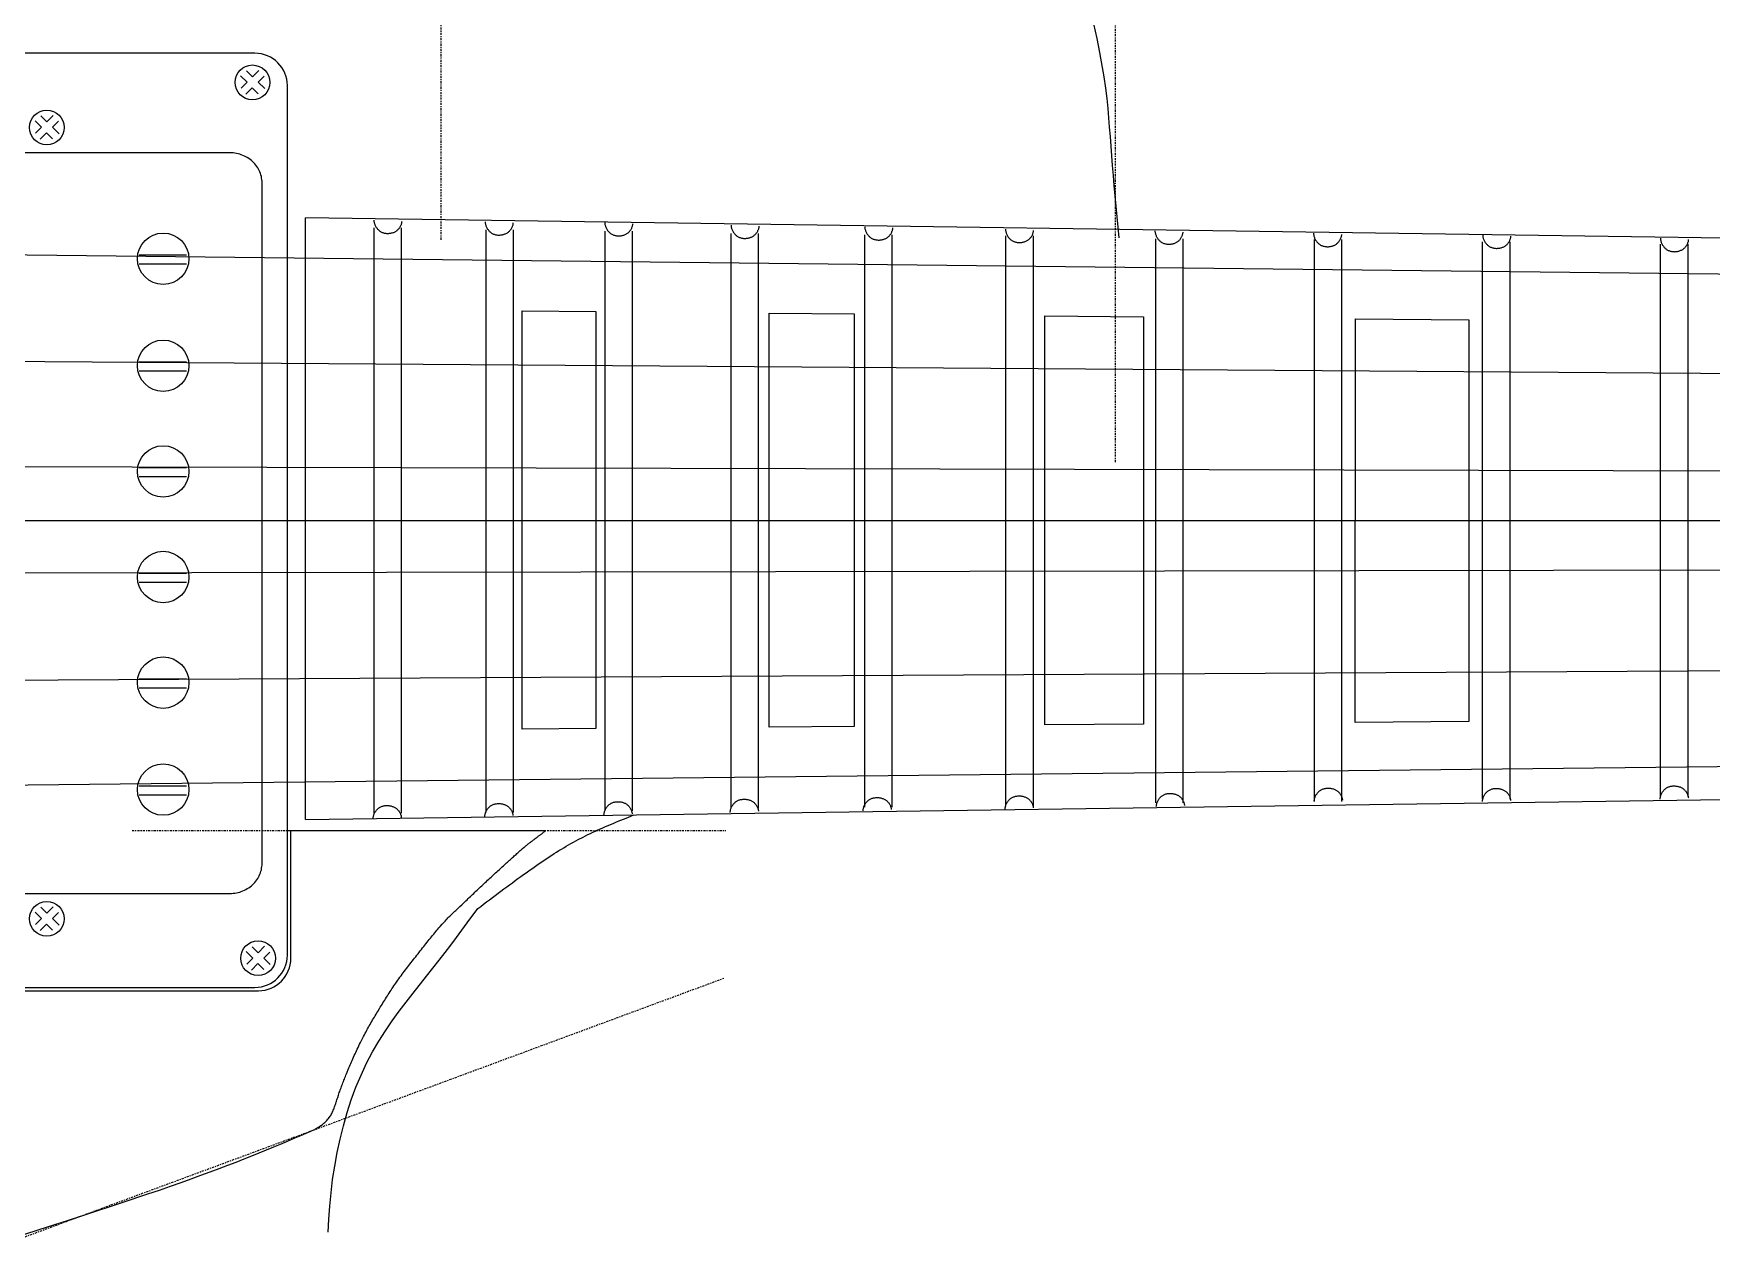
# Model space of a CAD drawing. Extents: x 38 to 1158, y 110 to 906.
# Drawn here: x 412.3 to 568, y 490.2 to 601.2 of the extents above; entities that cross this region are included whole.
import ezdxf

# ---------------------------------------------------------------- set-up
doc = ezdxf.new("R2010")
doc.units = 0
doc.linetypes.add('$CONSTRUCTION', pattern=[0.3, 0.2, -0.05, 0, -0.05])
doc.layers.get('0').update_dxf_attribs({"linetype": 'CONTINUOUS'})
for name, color, linetype in [('$CONSTRUCTION', 254, '$CONSTRUCTION'), ('BlockMrk', 7, 'CONTINUOUS'), ('Body', 7, 'CONTINUOUS'), ('HARDWARE', 7, 'CONTINUOUS'), ('NECK', 7, 'CONTINUOUS'), ('PickGuard', 7, 'CONTINUOUS')]:
    doc.layers.add(name, color=color, linetype=linetype)
doc.layers.get('0').off()

# ---------------------------------------------------------------- blocks, each defined once
blk = doc.blocks.new('*C80')
at = {"layer": 'Body', "color": 7, "linetype": 'CONTINUOUS'}
for points in [[(513.021134, 582.247679), (512.929536, 583.226011), (512.838589, 584.20192), (512.748946, 585.172984), (512.661258, 586.13678), (512.576176, 587.090886), (512.494352, 588.032879), (512.416437, 588.960337), (512.274944, 590.761956), (512.211625, 591.633933), (512.148566, 592.497656), (512.080159, 593.36667), (512.000801, 594.254525), (511.904885, 595.174767), (511.786807, 596.140945), (511.64096, 597.166606), (511.243538, 599.450568), (510.982065, 600.732896), (510.678274, 602.110485)], [(439.666129, 489.994841), (439.715597, 491.187816), (439.797739, 492.401708), (440.067371, 494.874673), (440.258291, 496.124675), (440.487799, 497.376305), (440.756313, 498.623451), (441.064251, 499.86), (441.412032, 501.079842), (441.800073, 502.276864), (442.228794, 503.444954), (443.209944, 505.669891), (443.761886, 506.716017), (444.348239, 507.717776), (444.961479, 508.678071), (445.594083, 509.599803), (446.238529, 510.485872), (446.887293, 511.339181), (447.532851, 512.16263), (448.784263, 513.731556), (449.3768, 514.482744), (449.946428, 515.215127), (450.496009, 515.931056), (451.028407, 516.632882), (451.546487, 517.322954), (452.053112, 518.003624), (452.551145, 518.677243), (453.532893, 520.012727)]]:
    blk.add_lwpolyline(points, dxfattribs=at)
blk = doc.blocks.new('*G84')
at = {"layer": 'HARDWARE', "color": 7, "linetype": 'CONTINUOUS'}
for p, q in [((432.866787, 599.366422), (393.707406, 599.366422)), ((390.707406, 596.366422), (390.707406, 515.700257)), ((435.866787, 515.700257), (435.866787, 596.366422)), ((430.520791, 590.133669), (396.367708, 590.133669)), ((393.367708, 587.356152), (393.367708, 524.193209)), ((433.520791, 524.193209), (433.520791, 587.356152)), ((422.124694, 580.667169), (426.522095, 580.667169)), ((422.124694, 579.829578), (426.522095, 579.829578)), ((422.124694, 570.741636), (426.522095, 570.741636)), ((422.124694, 569.904046), (426.522095, 569.904046)), ((422.124694, 560.941732), (426.522095, 560.941732)), ((422.124694, 560.104141), (426.522095, 560.104141)), ((422.124694, 551.141828), (426.522095, 551.141828)), ((422.124694, 550.304237), (426.522095, 550.304237)), ((422.124694, 541.341923), (426.522095, 541.341923)), ((422.124694, 540.504333), (426.522095, 540.504333)), ((422.124694, 531.416391), (426.522095, 531.416391)), ((422.124694, 530.5788), (426.522095, 530.5788)), ((396.367708, 521.415691), (430.520791, 521.415691)), ((393.707406, 512.700257), (432.866787, 512.700257))]:
    blk.add_line(p, q, dxfattribs=at)
for points in [[(393.140232, 597.736908), (393.697203, 597.179937), (394.297024, 597.779758)], [(432.071713, 597.736908), (432.628685, 597.179937), (433.228506, 597.779758)], [(392.647548, 596.130282), (393.204494, 596.687228), (392.604698, 597.287049)], [(394.232762, 595.616135), (393.675791, 596.173106), (393.07597, 595.573311)], [(394.789733, 597.244199), (394.232762, 596.687228), (394.832558, 596.087432)], [(431.57903, 596.130282), (432.135975, 596.687228), (431.53618, 597.287049)], [(433.164244, 595.616135), (432.607272, 596.173106), (432.007451, 595.573311)], [(433.721215, 597.244199), (433.164244, 596.687228), (433.764039, 596.087432)], [(412.505217, 591.94972), (413.062162, 592.506666), (412.462367, 593.106487)], [(412.9979, 593.556347), (413.554872, 592.999375), (414.154693, 593.599196)], [(414.647402, 593.063637), (414.090431, 592.506666), (414.690226, 591.906871)], [(414.090431, 591.435574), (413.533459, 591.992545), (412.933638, 591.392749)], [(396.367708, 590.133669), (396.2107, 590.129863), (396.054123, 590.118454), (395.898405, 590.099473), (395.743973, 590.072974), (395.591251, 590.039028), (395.440657, 589.997728), (395.292604, 589.949188), (395.147498, 589.89354), (395.005737, 589.830938), (394.867708, 589.761552), (394.733791, 589.685574), (394.604352, 589.603211), (394.479747, 589.514688), (394.360316, 589.42025), (394.246388, 589.320153), (394.138274, 589.214674), (394.03627, 589.1041), (393.940657, 588.988736), (393.851696, 588.868896), (393.769632, 588.744911), (393.694689, 588.617118), (393.627072, 588.48587), (393.566967, 588.351525), (393.514539, 588.214452), (393.469931, 588.075026), (393.433265, 587.93363), (393.404643, 587.790652), (393.384143, 587.646482), (393.37182, 587.501516), (393.367708, 587.356152)], [(433.520791, 587.356152), (433.51668, 587.501516), (433.504357, 587.646482), (433.483856, 587.790652), (433.455234, 587.93363), (433.418569, 588.075026), (433.373961, 588.214452), (433.321532, 588.351525), (433.261428, 588.48587), (433.193811, 588.617118), (433.118867, 588.744911), (433.036803, 588.868896), (432.947842, 588.988736), (432.852229, 589.1041), (432.750226, 589.214674), (432.642112, 589.320153), (432.528183, 589.42025), (432.408752, 589.514688), (432.284147, 589.603211), (432.154708, 589.685574), (432.020791, 589.761552), (431.882763, 589.830938), (431.741001, 589.89354), (431.595895, 589.949188), (431.447842, 589.997728), (431.297248, 590.039028), (431.144526, 590.072974), (430.990095, 590.099473), (430.834377, 590.118454), (430.677799, 590.129863), (430.520791, 590.133669)], [(393.367708, 524.193209), (393.37182, 524.047845), (393.384143, 523.90288), (393.404643, 523.75871), (393.433265, 523.615731), (393.469931, 523.474335), (393.514539, 523.334909), (393.566967, 523.197836), (393.627072, 523.063491), (393.694689, 522.932243), (393.769632, 522.804451), (393.851696, 522.680465), (393.940657, 522.560626), (394.03627, 522.445261), (394.138274, 522.334688), (394.246388, 522.229208), (394.360316, 522.129112), (394.479747, 522.034673), (394.604352, 521.946151), (394.733791, 521.863787), (394.867708, 521.787809), (395.005737, 521.718423), (395.147498, 521.655821), (395.292604, 521.600174), (395.440657, 521.551633), (395.591251, 521.510334), (395.743973, 521.476388), (395.898405, 521.449888), (396.054123, 521.430908), (396.2107, 521.419499), (396.367708, 521.415692)], [(430.520791, 521.415692), (430.677799, 521.419499), (430.834377, 521.430908), (430.990095, 521.449888), (431.144526, 521.476388), (431.297248, 521.510334), (431.447842, 521.551633), (431.595895, 521.600174), (431.741001, 521.655821), (431.882763, 521.718423), (432.020791, 521.787809), (432.154708, 521.863787), (432.284147, 521.946151), (432.408752, 522.034673), (432.528183, 522.129112), (432.642112, 522.229208), (432.750226, 522.334688), (432.852229, 522.445261), (432.947842, 522.560626), (433.036803, 522.680465), (433.118867, 522.804451), (433.193811, 522.932243), (433.261428, 523.063491), (433.321532, 523.197836), (433.373961, 523.334909), (433.418569, 523.474335), (433.455234, 523.615731), (433.483856, 523.75871), (433.504357, 523.90288), (433.51668, 524.047845), (433.520791, 524.193209)], [(412.9979, 520.135231), (413.554872, 519.578259), (414.154693, 520.17808)], [(412.505217, 518.528604), (413.062162, 519.08555), (412.462367, 519.685371)], [(414.090431, 518.014458), (413.533459, 518.571429), (412.933638, 517.971633)], [(414.647402, 519.642521), (414.090431, 519.08555), (414.690226, 518.485755)], [(392.878947, 516.999809), (393.435918, 516.442838), (394.035739, 517.042659)], [(392.386263, 515.393183), (392.943209, 515.950129), (392.343413, 516.54995)], [(393.971477, 514.879036), (393.414506, 515.436007), (392.814685, 514.836212)], [(394.528448, 516.5071), (393.971477, 515.950129), (394.571273, 515.350333)], [(432.1016, 514.870613), (432.658546, 515.427559), (432.05875, 516.02738)], [(432.594284, 516.477239), (433.151255, 515.920268), (433.751076, 516.520089)], [(434.243785, 515.98453), (433.686814, 515.427559), (434.286609, 514.827763)], [(433.686814, 514.356466), (433.129843, 514.913437), (432.530022, 514.313642)]]:
    blk.add_lwpolyline(points, dxfattribs=at)
for centre, radius in [((393.697203, 596.665816), 1.613332), ((432.628685, 596.665816), 1.613332), ((413.554872, 592.485254), 1.613332), ((424.348464, 580.300723), 2.383841), ((424.348464, 570.37519), 2.383841), ((424.348464, 560.575286), 2.383841), ((424.348464, 550.775382), 2.383841), ((424.348464, 540.975478), 2.383841), ((424.348464, 531.049945), 2.383841), ((413.554872, 519.064138), 1.613332), ((393.435918, 515.928717), 1.613332), ((433.151255, 515.406146), 1.613332)]:
    blk.add_circle(centre, radius, dxfattribs=at)
for centre, start, end in [((393.707406, 596.366422), 90, 180), ((432.866787, 596.366422), 0, 90), ((393.707406, 515.700257), 180, 270), ((432.866787, 515.700257), -90, 0)]:
    blk.add_arc(centre, 3, start, end, dxfattribs=at)
blk = doc.blocks.new('*E0')
at = {"layer": 'NECK', "color": 7, "linetype": 'CONTINUOUS'}
blk.add_lwpolyline([(478.755554, 288.666269), (478.758636, 288.602581), (478.765617, 288.538559), (478.776366, 288.474421), (478.79075, 288.410385), (478.80864, 288.34667), (478.829904, 288.283495), (478.854412, 288.221077), (478.882031, 288.159636), (478.912632, 288.09939), (478.946082, 288.040556), (478.982252, 287.983355), (479.02101, 287.928003), (479.062224, 287.87472), (479.105765, 287.823724), (479.1515, 287.775233), (479.199299, 287.729466), (479.249031, 287.686642), (479.300564, 287.646978), (479.353768, 287.610693), (479.408512, 287.578006), (479.466722, 287.548), (479.527038, 287.521378), (479.589233, 287.498103), (479.65308, 287.478136), (479.718353, 287.461441), (479.784826, 287.44798), (479.852271, 287.437715), (479.920463, 287.430608), (479.989174, 287.426623), (480.058177, 287.42572), (480.127247, 287.427864), (480.196156, 287.433015), (480.264678, 287.441137), (480.332586, 287.452192), (480.399654, 287.466142), (480.465654, 287.48295), (480.530361, 287.502578), (480.593548, 287.524988), (480.654987, 287.550143), (480.714453, 287.578006), (480.766503, 287.606074), (480.817286, 287.637503), (480.866671, 287.672101), (480.91453, 287.709673), (480.960734, 287.750027), (481.005154, 287.792967), (481.047661, 287.838302), (481.088125, 287.885837), (481.126418, 287.935379), (481.16241, 287.986734), (481.195973, 288.039709), (481.226977, 288.09411), (481.255293, 288.149744), (481.280792, 288.206416), (481.303346, 288.263934), (481.322825, 288.322104), (481.3391, 288.380732), (481.352042, 288.439624), (481.361521, 288.498588), (481.36741, 288.55743)], dxfattribs=at)
blk = doc.blocks.new('*E1')
at = {"layer": 'NECK', "color": 7, "linetype": 'CONTINUOUS'}
blk.add_lwpolyline([(489.079485, 288.512168), (489.082564, 288.448484), (489.089542, 288.384465), (489.100287, 288.320329), (489.114669, 288.256296), (489.132557, 288.192583), (489.15382, 288.129409), (489.178326, 288.066993), (489.205944, 288.005553), (489.236544, 287.945307), (489.269995, 287.886474), (489.306164, 287.829272), (489.344923, 287.77392), (489.386138, 287.720635), (489.42968, 287.669638), (489.475417, 287.621146), (489.523218, 287.575377), (489.572952, 287.53255), (489.624488, 287.492883), (489.677696, 287.456595), (489.732443, 287.423905), (489.790649, 287.393899), (489.850962, 287.367278), (489.913154, 287.344004), (489.976999, 287.324039), (490.042271, 287.307345), (490.108741, 287.293885), (490.176185, 287.283621), (490.244375, 287.276516), (490.313084, 287.272531), (490.382087, 287.27163), (490.451156, 287.273774), (490.520064, 287.278926), (490.588585, 287.287048), (490.656493, 287.298102), (490.72356, 287.312052), (490.78956, 287.328859), (490.854267, 287.348485), (490.917454, 287.370893), (490.978893, 287.396046), (491.038359, 287.423905), (491.090412, 287.451971), (491.141197, 287.483399), (491.190585, 287.517996), (491.238446, 287.555567), (491.284652, 287.59592), (491.329073, 287.638861), (491.371581, 287.684196), (491.412047, 287.731732), (491.45034, 287.781275), (491.486333, 287.832631), (491.519896, 287.885607), (491.550899, 287.94001), (491.579215, 287.995646), (491.604714, 288.052321), (491.627266, 288.109841), (491.646743, 288.168014), (491.663016, 288.226645), (491.675955, 288.285541), (491.685432, 288.344509), (491.691317, 288.403354)], dxfattribs=at)
blk = doc.blocks.new('*E2')
at = {"layer": 'NECK', "color": 7, "linetype": 'CONTINUOUS'}
blk.add_lwpolyline([(500.17385, 288.435129), (500.176929, 288.371441), (500.183907, 288.307419), (500.194654, 288.243281), (500.209037, 288.179245), (500.226926, 288.11553), (500.248189, 288.052355), (500.272697, 287.989937), (500.300316, 287.928496), (500.330918, 287.86825), (500.364369, 287.809416), (500.40054, 287.752215), (500.439298, 287.696863), (500.480514, 287.64358), (500.524056, 287.592584), (500.569792, 287.544093), (500.617592, 287.498326), (500.667325, 287.455502), (500.718859, 287.415838), (500.772064, 287.379553), (500.826808, 287.346866), (500.885018, 287.31686), (500.945334, 287.290239), (501.007529, 287.266964), (501.071376, 287.246999), (501.136649, 287.230305), (501.203122, 287.216845), (501.270567, 287.206581), (501.338759, 287.199476), (501.40747, 287.195491), (501.476473, 287.19459), (501.545543, 287.196734), (501.614452, 287.201886), (501.682974, 287.210008), (501.750882, 287.221063), (501.81795, 287.235013), (501.88395, 287.25182), (501.948657, 287.271446), (502.011844, 287.293854), (502.073283, 287.319007), (502.132749, 287.346866), (502.184802, 287.374932), (502.235586, 287.40636), (502.284973, 287.440957), (502.332834, 287.478528), (502.379039, 287.518881), (502.423459, 287.561822), (502.465965, 287.607157), (502.506429, 287.654693), (502.544722, 287.704236), (502.580713, 287.755592), (502.614275, 287.808569), (502.645278, 287.862972), (502.673593, 287.918607), (502.699092, 287.975282), (502.721645, 288.032803), (502.741123, 288.090976), (502.757397, 288.149607), (502.770338, 288.208503), (502.779818, 288.267471), (502.785706, 288.326316)], dxfattribs=at)
blk = doc.blocks.new('*E3')
at = {"layer": 'NECK', "color": 7, "linetype": 'CONTINUOUS'}
blk.add_lwpolyline([(511.887542, 288.204015), (511.890625, 288.140327), (511.897606, 288.076305), (511.908354, 288.012166), (511.922739, 287.948131), (511.940629, 287.884416), (511.961894, 287.82124), (511.986401, 287.758822), (512.014022, 287.69738), (512.044623, 287.637133), (512.078074, 287.578299), (512.114245, 287.521096), (512.153004, 287.465743), (512.19422, 287.412458), (512.237762, 287.36146), (512.283499, 287.312968), (512.331301, 287.267198), (512.381035, 287.224371), (512.432571, 287.184704), (512.485779, 287.148417), (512.540526, 287.115726), (512.598732, 287.08572), (512.659045, 287.059099), (512.721237, 287.035825), (512.785082, 287.01586), (512.850353, 286.999166), (512.916824, 286.985706), (512.984267, 286.975442), (513.052457, 286.968337), (513.121167, 286.964352), (513.190169, 286.963451), (513.259238, 286.965595), (513.328146, 286.970747), (513.396668, 286.978869), (513.464575, 286.989924), (513.531643, 287.003873), (513.597643, 287.02068), (513.66235, 287.040306), (513.725536, 287.062715), (513.786975, 287.087867), (513.846441, 287.115726), (513.898494, 287.143792), (513.949279, 287.175221), (513.998666, 287.209818), (514.046526, 287.247391), (514.092731, 287.287745), (514.137151, 287.330687), (514.179658, 287.376023), (514.220122, 287.42356), (514.258414, 287.473105), (514.294406, 287.524462), (514.327968, 287.577439), (514.358971, 287.631843), (514.387286, 287.687479), (514.412785, 287.744153), (514.435338, 287.801674), (514.454816, 287.859845), (514.47109, 287.918475), (514.484031, 287.977369), (514.493511, 288.036334), (514.499399, 288.095176)], dxfattribs=at)
blk = doc.blocks.new('*E4')
at = {"layer": 'NECK', "color": 7, "linetype": 'CONTINUOUS'}
blk.add_lwpolyline([(524.291683, 288.049913), (524.294762, 287.986225), (524.30174, 287.922203), (524.312487, 287.858065), (524.32687, 287.794029), (524.344759, 287.730314), (524.366022, 287.667139), (524.39053, 287.604721), (524.418149, 287.54328), (524.448751, 287.483033), (524.482202, 287.4242), (524.518373, 287.366998), (524.557131, 287.311647), (524.598347, 287.258363), (524.641889, 287.207367), (524.687625, 287.158877), (524.735425, 287.11311), (524.785158, 287.070285), (524.836692, 287.030621), (524.889897, 286.994337), (524.944641, 286.96165), (525.002848, 286.931645), (525.063161, 286.905025), (525.125354, 286.88175), (525.189199, 286.861785), (525.254471, 286.84509), (525.320941, 286.831629), (525.388385, 286.821364), (525.456575, 286.814257), (525.525284, 286.810271), (525.594287, 286.809368), (525.663355, 286.811511), (525.732263, 286.816662), (525.800784, 286.824784), (525.868692, 286.835838), (525.935759, 286.849788), (526.001759, 286.866595), (526.066465, 286.886222), (526.129652, 286.908632), (526.191091, 286.933788), (526.250557, 286.96165), (526.302608, 286.989718), (526.35339, 287.021147), (526.402777, 287.055745), (526.450637, 287.093317), (526.496842, 287.133671), (526.541263, 287.176612), (526.583771, 287.221947), (526.624236, 287.269483), (526.66253, 287.319025), (526.698524, 287.370381), (526.732087, 287.423357), (526.763092, 287.477759), (526.791408, 287.533394), (526.816908, 287.590069), (526.839461, 287.647588), (526.858939, 287.70576), (526.875212, 287.764391), (526.888152, 287.823287), (526.897629, 287.882254), (526.903514, 287.941099)], dxfattribs=at)
blk = doc.blocks.new('*E5')
at = {"layer": 'NECK', "color": 7, "linetype": 'CONTINUOUS'}
blk.add_lwpolyline([(537.343651, 287.818773), (537.34673, 287.755089), (537.353708, 287.69107), (537.364455, 287.626934), (537.378838, 287.562901), (537.396727, 287.499188), (537.41799, 287.436015), (537.442498, 287.373598), (537.470117, 287.312158), (537.500719, 287.251912), (537.53417, 287.193079), (537.570341, 287.135877), (537.609099, 287.080525), (537.650315, 287.027241), (537.693857, 286.976243), (537.739593, 286.927751), (537.787393, 286.881982), (537.837126, 286.839155), (537.88866, 286.799488), (537.941865, 286.763201), (537.996609, 286.73051), (538.054815, 286.700503), (538.115127, 286.673881), (538.177319, 286.650605), (538.241165, 286.630639), (538.306437, 286.613945), (538.372909, 286.600485), (538.440354, 286.590221), (538.508545, 286.583116), (538.577256, 286.579131), (538.646259, 286.57823), (538.715329, 286.580375), (538.784238, 286.585527), (538.85276, 286.59365), (538.920668, 286.604705), (538.987735, 286.618655), (539.053735, 286.635463), (539.11844, 286.655089), (539.181625, 286.677498), (539.243062, 286.702651), (539.302524, 286.73051), (539.354579, 286.758579), (539.405366, 286.790009), (539.454755, 286.824607), (539.502618, 286.86218), (539.548825, 286.902534), (539.593247, 286.945475), (539.635755, 286.99081), (539.67622, 287.038346), (539.714514, 287.087888), (539.750507, 287.139244), (539.78407, 287.19222), (539.815075, 287.246621), (539.843391, 287.302256), (539.868891, 287.35893), (539.891444, 287.416449), (539.910923, 287.474621), (539.927198, 287.533251), (539.94014, 287.592147), (539.949619, 287.651114), (539.955508, 287.709959)], dxfattribs=at)
blk = doc.blocks.new('*E6')
at = {"layer": 'NECK', "color": 7, "linetype": 'CONTINUOUS'}
blk.add_lwpolyline([(551.211619, 287.664697), (551.214698, 287.601009), (551.221676, 287.536987), (551.232423, 287.472848), (551.246806, 287.408812), (551.264695, 287.345098), (551.285958, 287.281922), (551.310466, 287.219505), (551.338085, 287.158063), (551.368687, 287.097817), (551.402138, 287.038983), (551.438309, 286.981782), (551.477067, 286.92643), (551.518283, 286.873147), (551.561825, 286.822151), (551.607561, 286.77366), (551.655361, 286.727894), (551.705094, 286.685069), (551.756628, 286.645405), (551.809833, 286.609121), (551.864577, 286.576434), (551.922787, 286.546428), (551.983103, 286.519806), (552.045298, 286.496531), (552.109145, 286.476565), (552.174418, 286.45987), (552.240891, 286.446408), (552.308336, 286.436143), (552.376526, 286.429037), (552.445237, 286.425051), (552.514239, 286.424148), (552.583308, 286.426292), (552.652216, 286.431443), (552.720736, 286.439565), (552.788642, 286.45062), (552.855708, 286.46457), (552.921706, 286.481378), (552.986411, 286.501006), (553.049594, 286.523416), (553.111031, 286.548571), (553.170493, 286.576434), (553.222546, 286.604504), (553.27333, 286.635936), (553.322718, 286.670535), (553.370579, 286.708108), (553.416785, 286.748462), (553.461207, 286.791403), (553.503715, 286.836738), (553.544181, 286.884273), (553.582475, 286.933814), (553.618469, 286.985169), (553.652032, 287.038143), (553.683038, 287.092543), (553.711355, 287.148176), (553.736856, 287.204847), (553.75941, 287.262364), (553.77889, 287.320533), (553.795165, 287.37916), (553.808107, 287.438053), (553.817587, 287.497016), (553.823476, 287.555858)], dxfattribs=at)
blk = doc.blocks.new('*E7')
at = {"layer": 'NECK', "color": 7, "linetype": 'CONTINUOUS'}
blk.add_lwpolyline([(565.927058, 287.433557), (565.930137, 287.369869), (565.937115, 287.305847), (565.947862, 287.241708), (565.962245, 287.177672), (565.980134, 287.113958), (566.001398, 287.050782), (566.025905, 286.988365), (566.053525, 286.926923), (566.084126, 286.866677), (566.117577, 286.807843), (566.153748, 286.750642), (566.192507, 286.69529), (566.233723, 286.642007), (566.277264, 286.591011), (566.323001, 286.54252), (566.370801, 286.496754), (566.420534, 286.453929), (566.472068, 286.414265), (566.525272, 286.377981), (566.580016, 286.345294), (566.638223, 286.315289), (566.698537, 286.288669), (566.76073, 286.265394), (566.824577, 286.245428), (566.889849, 286.228734), (566.956321, 286.215273), (567.023766, 286.205008), (567.091958, 286.197901), (567.160668, 286.193915), (567.229671, 286.193012), (567.298741, 286.195155), (567.36765, 286.200306), (567.436171, 286.208428), (567.504078, 286.219482), (567.571145, 286.233431), (567.637144, 286.250239), (567.701849, 286.269866), (567.765033, 286.292276), (567.82647, 286.317432), (567.885932, 286.345294), (567.937985, 286.373364), (567.988769, 286.404796), (568.038157, 286.439395), (568.086018, 286.476969), (568.132224, 286.517323), (568.176646, 286.560264), (568.219154, 286.6056), (568.25962, 286.653135), (568.297914, 286.702677), (568.333908, 286.754032), (568.367472, 286.807007), (568.398477, 286.861409), (568.426794, 286.917043), (568.452295, 286.973716), (568.474849, 287.031235), (568.494329, 287.089406), (568.510604, 287.148036), (568.523546, 287.206931), (568.533026, 287.265898), (568.538915, 287.324743)], dxfattribs=at)
blk = doc.blocks.new('*E8')
at = {"layer": 'NECK', "color": 7, "linetype": 'CONTINUOUS'}
blk.add_lwpolyline([(581.619737, 287.27948), (581.622816, 287.215792), (581.629794, 287.15177), (581.640539, 287.087631), (581.654921, 287.023596), (581.672809, 286.959881), (581.694072, 286.896705), (581.718578, 286.834287), (581.746196, 286.772845), (581.776796, 286.712598), (581.810247, 286.653764), (581.846416, 286.596561), (581.885175, 286.541208), (581.92639, 286.487924), (581.969932, 286.436926), (582.015669, 286.388433), (582.06347, 286.342664), (582.113204, 286.299837), (582.16474, 286.26017), (582.217948, 286.223882), (582.272695, 286.191192), (582.330901, 286.161186), (582.391214, 286.134565), (582.453406, 286.111291), (582.517251, 286.091326), (582.582523, 286.074632), (582.648993, 286.061172), (582.716437, 286.050908), (582.784627, 286.043803), (582.853336, 286.039818), (582.922339, 286.038917), (582.991408, 286.041061), (583.060316, 286.046213), (583.128837, 286.054335), (583.196745, 286.065389), (583.263812, 286.079339), (583.329812, 286.096146), (583.394519, 286.115772), (583.457706, 286.13818), (583.519145, 286.163333), (583.578611, 286.191192), (583.630664, 286.219258), (583.681448, 286.250687), (583.730835, 286.285284), (583.778696, 286.322857), (583.8249, 286.363211), (583.86932, 286.406153), (583.911827, 286.451489), (583.952291, 286.499026), (583.990583, 286.54857), (584.026575, 286.599928), (584.060137, 286.652905), (584.09114, 286.707308), (584.119455, 286.762944), (584.144954, 286.819619), (584.167507, 286.877139), (584.186985, 286.935311), (584.203259, 286.99394), (584.2162, 287.052834), (584.22568, 287.111799), (584.231568, 287.170641)], dxfattribs=at)
blk = doc.blocks.new('*E9')
at = {"layer": 'NECK', "color": 7, "linetype": 'CONTINUOUS'}
blk.add_lwpolyline([(598.107157, 286.971302), (598.110236, 286.907614), (598.117214, 286.843592), (598.127959, 286.779453), (598.142341, 286.715418), (598.160229, 286.651703), (598.181491, 286.588527), (598.205997, 286.526109), (598.233616, 286.464667), (598.264216, 286.40442), (598.297666, 286.345586), (598.333836, 286.288383), (598.372594, 286.23303), (598.413809, 286.179746), (598.457351, 286.128748), (598.503088, 286.080255), (598.550889, 286.034486), (598.600623, 285.991659), (598.652159, 285.951992), (598.705367, 285.915704), (598.760114, 285.883014), (598.81832, 285.853008), (598.878633, 285.826387), (598.940825, 285.803113), (599.00467, 285.783148), (599.069942, 285.766454), (599.136412, 285.752994), (599.203856, 285.74273), (599.272046, 285.735625), (599.340755, 285.73164), (599.409758, 285.730739), (599.478827, 285.732883), (599.547735, 285.738035), (599.616256, 285.746157), (599.684164, 285.757211), (599.751231, 285.771161), (599.817231, 285.787968), (599.881938, 285.807594), (599.945125, 285.830002), (600.006564, 285.855155), (600.06603, 285.883014), (600.118083, 285.91108), (600.168867, 285.942509), (600.218254, 285.977106), (600.266115, 286.014679), (600.312319, 286.055033), (600.35674, 286.097975), (600.399246, 286.143311), (600.43971, 286.190848), (600.478003, 286.240392), (600.513994, 286.29175), (600.547556, 286.344727), (600.57856, 286.39913), (600.606875, 286.454766), (600.632374, 286.511441), (600.654927, 286.568961), (600.674405, 286.627133), (600.690679, 286.685762), (600.70362, 286.744656), (600.7131, 286.803621), (600.718988, 286.862463)], dxfattribs=at)
blk = doc.blocks.new('*E34')
at = {"layer": 'NECK', "color": 7, "linetype": 'CONTINUOUS'}
blk.add_lwpolyline([(598.078836, 234.9472), (598.081915, 235.00966), (598.088893, 235.072448), (598.09964, 235.135349), (598.114023, 235.198149), (598.131912, 235.260635), (598.153175, 235.322591), (598.177683, 235.383804), (598.205302, 235.44406), (598.235903, 235.503144), (598.269355, 235.560842), (598.305526, 235.61694), (598.344284, 235.671224), (598.3855, 235.723479), (598.429042, 235.773492), (598.474778, 235.821048), (598.522578, 235.865933), (598.572311, 235.907934), (598.623845, 235.946835), (598.677049, 235.982422), (598.731793, 236.014482), (598.790001, 236.043911), (598.850315, 236.070021), (598.912508, 236.092848), (598.976355, 236.112429), (599.041628, 236.128802), (599.1081, 236.142002), (599.175546, 236.152068), (599.243737, 236.159036), (599.312449, 236.162943), (599.381453, 236.163826), (599.450523, 236.161722), (599.519433, 236.156669), (599.587955, 236.148702), (599.655864, 236.13786), (599.722933, 236.124179), (599.788934, 236.107695), (599.853641, 236.088447), (599.916828, 236.066471), (599.978268, 236.041803), (600.037734, 236.014482), (600.089787, 235.986957), (600.140572, 235.956135), (600.18996, 235.922206), (600.23782, 235.885359), (600.284025, 235.845783), (600.328446, 235.80367), (600.370952, 235.759209), (600.411416, 235.71259), (600.449708, 235.664002), (600.4857, 235.613636), (600.519262, 235.561681), (600.550265, 235.508328), (600.57858, 235.453765), (600.604079, 235.398184), (600.626631, 235.341774), (600.646109, 235.284724), (600.662383, 235.227225), (600.675324, 235.169467), (600.684804, 235.111639), (600.690692, 235.053931)], dxfattribs=at)
blk = doc.blocks.new('*E35')
at = {"layer": 'NECK', "color": 7, "linetype": 'CONTINUOUS'}
blk.add_lwpolyline([(581.591365, 234.716085), (581.594444, 234.778542), (581.601422, 234.841326), (581.612169, 234.904224), (581.626552, 234.967022), (581.644441, 235.029505), (581.665705, 235.09146), (581.690212, 235.152671), (581.717832, 235.212925), (581.748433, 235.272008), (581.781884, 235.329705), (581.818055, 235.385802), (581.856814, 235.440085), (581.89803, 235.49234), (581.941571, 235.542353), (581.987308, 235.589909), (582.035108, 235.634794), (582.084841, 235.676794), (582.136375, 235.715695), (582.189579, 235.751282), (582.244323, 235.783342), (582.302528, 235.81277), (582.36284, 235.838879), (582.425032, 235.861705), (582.488878, 235.881285), (582.55415, 235.897657), (582.620621, 235.910858), (582.688066, 235.920923), (582.756258, 235.927891), (582.824969, 235.931799), (582.893972, 235.932682), (582.963042, 235.930579), (583.031952, 235.925526), (583.100474, 235.91756), (583.168382, 235.906718), (583.23545, 235.893037), (583.301449, 235.876554), (583.366155, 235.857306), (583.42934, 235.83533), (583.490777, 235.810663), (583.550239, 235.783342), (583.602293, 235.755816), (583.653079, 235.724992), (583.702468, 235.691062), (583.75033, 235.654214), (583.796536, 235.614638), (583.840958, 235.572525), (583.883467, 235.528064), (583.923932, 235.481445), (583.962226, 235.432859), (583.998219, 235.382494), (584.031783, 235.330541), (584.062787, 235.277189), (584.091104, 235.222629), (584.116604, 235.16705), (584.139158, 235.110642), (584.158637, 235.053595), (584.174912, 234.9961), (584.187854, 234.938345), (584.197333, 234.88052), (584.203222, 234.822816)], dxfattribs=at)
blk = doc.blocks.new('*E36')
at = {"layer": 'NECK', "color": 7, "linetype": 'CONTINUOUS'}
blk.add_lwpolyline([(565.989669, 234.745549), (565.992752, 234.808009), (565.999733, 234.870797), (566.010481, 234.933698), (566.024866, 234.996498), (566.042756, 235.058984), (566.06402, 235.12094), (566.088527, 235.182152), (566.116147, 235.242407), (566.146747, 235.301491), (566.180198, 235.359188), (566.216368, 235.415285), (566.255125, 235.469568), (566.29634, 235.521822), (566.33988, 235.571833), (566.385615, 235.619387), (566.433414, 235.66427), (566.483146, 235.706268), (566.534679, 235.745166), (566.587883, 235.78075), (566.642627, 235.812806), (566.700838, 235.842234), (566.761154, 235.868342), (566.82335, 235.891169), (566.887198, 235.91075), (566.952471, 235.927123), (567.018944, 235.940324), (567.08639, 235.950391), (567.154581, 235.957361), (567.223292, 235.961269), (567.292295, 235.962154), (567.361364, 235.960052), (567.430273, 235.955), (567.498795, 235.947034), (567.566703, 235.936192), (567.63377, 235.922511), (567.69977, 235.906028), (567.764477, 235.886778), (567.827663, 235.8648), (567.889102, 235.840131), (567.948568, 235.812806), (568.000619, 235.78528), (568.051402, 235.754457), (568.100788, 235.720527), (568.148647, 235.68368), (568.194851, 235.644106), (568.239271, 235.601994), (568.281778, 235.557534), (568.322242, 235.510917), (568.360535, 235.462332), (568.396527, 235.411968), (568.43009, 235.360015), (568.461093, 235.306664), (568.48941, 235.252104), (568.514909, 235.196525), (568.537463, 235.140117), (568.556941, 235.083069), (568.573216, 235.025572), (568.586158, 234.967815), (568.595637, 234.909988), (568.601526, 234.85228)], dxfattribs=at)
blk = doc.blocks.new('*E37')
at = {"layer": 'NECK', "color": 7, "linetype": 'CONTINUOUS'}
blk.add_lwpolyline([(551.337502, 234.253805), (551.340584, 234.316265), (551.347565, 234.379053), (551.358314, 234.441954), (551.372698, 234.504754), (551.390588, 234.56724), (551.411852, 234.629196), (551.43636, 234.690408), (551.463979, 234.750663), (551.49458, 234.809747), (551.52803, 234.867444), (551.5642, 234.923541), (551.602957, 234.977824), (551.644172, 235.030078), (551.687712, 235.080089), (551.733447, 235.127643), (551.781246, 235.172526), (551.830978, 235.214524), (551.882511, 235.253422), (551.935715, 235.289006), (551.990459, 235.321062), (552.04867, 235.35049), (552.108986, 235.376598), (552.171182, 235.399425), (552.23503, 235.419006), (552.300303, 235.435379), (552.366776, 235.44858), (552.434222, 235.458647), (552.502413, 235.465617), (552.571124, 235.469525), (552.640127, 235.47041), (552.709196, 235.468308), (552.778105, 235.463256), (552.846627, 235.45529), (552.914535, 235.444448), (552.981602, 235.430767), (553.047602, 235.414284), (553.112309, 235.395034), (553.175495, 235.373056), (553.236934, 235.348387), (553.2964, 235.321062), (553.348451, 235.293536), (553.399234, 235.262713), (553.44862, 235.228783), (553.496479, 235.191936), (553.542683, 235.152362), (553.587103, 235.11025), (553.62961, 235.06579), (553.670074, 235.019173), (553.708367, 234.970588), (553.744359, 234.920224), (553.777922, 234.868271), (553.808925, 234.81492), (553.837242, 234.76036), (553.862741, 234.704781), (553.885295, 234.648373), (553.904773, 234.591325), (553.921048, 234.533828), (553.93399, 234.476071), (553.943469, 234.418244), (553.949358, 234.360536)], dxfattribs=at)
blk = doc.blocks.new('*E38')
at = {"layer": 'NECK', "color": 7, "linetype": 'CONTINUOUS'}
blk.add_lwpolyline([(537.315457, 234.022691), (537.318539, 234.085147), (537.32552, 234.147932), (537.336269, 234.21083), (537.350653, 234.273628), (537.368543, 234.336111), (537.389807, 234.398065), (537.414315, 234.459277), (537.441934, 234.519531), (537.472535, 234.578613), (537.505985, 234.63631), (537.542155, 234.692408), (537.580913, 234.746691), (537.622127, 234.798946), (537.665668, 234.848958), (537.711403, 234.896514), (537.759202, 234.9414), (537.808934, 234.9834), (537.860467, 235.022301), (537.913671, 235.057888), (537.968415, 235.089948), (538.026623, 235.119377), (538.086937, 235.145487), (538.14913, 235.168314), (538.212977, 235.187895), (538.27825, 235.204267), (538.344722, 235.217468), (538.412168, 235.227533), (538.480359, 235.234501), (538.54907, 235.238408), (538.618074, 235.239292), (538.687145, 235.237188), (538.756054, 235.232134), (538.824577, 235.224168), (538.892486, 235.213325), (538.959554, 235.199644), (539.025556, 235.183161), (539.090263, 235.163913), (539.15345, 235.141936), (539.21489, 235.117269), (539.274356, 235.089948), (539.32641, 235.062424), (539.377194, 235.031602), (539.426582, 234.997672), (539.474442, 234.960825), (539.520647, 234.92125), (539.565067, 234.879137), (539.607574, 234.834676), (539.648038, 234.788056), (539.68633, 234.739468), (539.722322, 234.689102), (539.755883, 234.637147), (539.786886, 234.583794), (539.815202, 234.529231), (539.8407, 234.47365), (539.863253, 234.417239), (539.882731, 234.36019), (539.899005, 234.302691), (539.911946, 234.244932), (539.921425, 234.187104), (539.927314, 234.129396)], dxfattribs=at)
blk = doc.blocks.new('*E39')
at = {"layer": 'NECK', "color": 7, "linetype": 'CONTINUOUS'}
blk.add_lwpolyline([(524.140909, 233.868589), (524.143988, 233.931046), (524.150966, 233.993831), (524.161711, 234.056729), (524.176093, 234.119528), (524.193981, 234.182012), (524.215244, 234.243968), (524.23975, 234.305181), (524.267368, 234.365436), (524.297968, 234.42452), (524.331419, 234.482218), (524.367588, 234.538316), (524.406347, 234.5926), (524.447562, 234.644855), (524.491104, 234.694867), (524.536841, 234.742423), (524.584642, 234.787307), (524.634376, 234.829306), (524.685912, 234.868205), (524.73912, 234.903789), (524.793867, 234.935846), (524.852076, 234.965271), (524.91239, 234.991377), (524.974583, 235.014202), (525.038429, 235.033782), (525.103701, 235.050154), (525.170172, 235.063355), (525.237616, 235.073422), (525.305806, 235.080392), (525.374515, 235.084301), (525.443517, 235.085186), (525.512585, 235.083085), (525.581492, 235.078033), (525.650013, 235.070069), (525.717919, 235.059228), (525.784986, 235.045548), (525.850985, 235.029065), (525.915691, 235.009817), (525.978877, 234.98784), (526.040316, 234.96317), (526.099782, 234.935846), (526.151833, 234.90832), (526.202617, 234.877497), (526.252003, 234.843567), (526.299864, 234.80672), (526.346069, 234.767146), (526.39049, 234.725034), (526.432998, 234.680574), (526.473463, 234.633957), (526.511757, 234.585371), (526.54775, 234.535007), (526.581314, 234.483055), (526.612318, 234.429704), (526.640635, 234.375144), (526.666134, 234.319565), (526.688687, 234.263157), (526.708165, 234.206109), (526.724438, 234.148612), (526.737378, 234.090855), (526.746855, 234.033027), (526.75274, 233.97532)], dxfattribs=at)
blk = doc.blocks.new('*E40')
at = {"layer": 'NECK', "color": 7, "linetype": 'CONTINUOUS'}
blk.add_lwpolyline([(511.813832, 233.714512), (511.816911, 233.776969), (511.823889, 233.839753), (511.834636, 233.902651), (511.849019, 233.965449), (511.866908, 234.027932), (511.888171, 234.089887), (511.912679, 234.151098), (511.940298, 234.211352), (511.970899, 234.270435), (512.004351, 234.328132), (512.040522, 234.384229), (512.07928, 234.438512), (512.120496, 234.490767), (512.164038, 234.54078), (512.209774, 234.588336), (512.257574, 234.633221), (512.307307, 234.675221), (512.358841, 234.714122), (512.412045, 234.74971), (512.466789, 234.78177), (512.524994, 234.811198), (512.585306, 234.837307), (512.647498, 234.860133), (512.711343, 234.879713), (512.776615, 234.896085), (512.843087, 234.909286), (512.910532, 234.919351), (512.978723, 234.926319), (513.047434, 234.930227), (513.116438, 234.93111), (513.185508, 234.929007), (513.254418, 234.923954), (513.32294, 234.915988), (513.390848, 234.905146), (513.457915, 234.891465), (513.523915, 234.874982), (513.588621, 234.855734), (513.651806, 234.833758), (513.713243, 234.809091), (513.772705, 234.78177), (513.824759, 234.754244), (513.875546, 234.72342), (513.924934, 234.68949), (513.972796, 234.652641), (514.019003, 234.613066), (514.063425, 234.570952), (514.105933, 234.526491), (514.146399, 234.479872), (514.184693, 234.431284), (514.220686, 234.380918), (514.254249, 234.328964), (514.285254, 234.275611), (514.31357, 234.221049), (514.33907, 234.165469), (514.361624, 234.109059), (514.381103, 234.05201), (514.397378, 233.994511), (514.41032, 233.936753), (514.419799, 233.878926), (514.425688, 233.821218)], dxfattribs=at)
blk = doc.blocks.new('*E41')
at = {"layer": 'NECK', "color": 7, "linetype": 'CONTINUOUS'}
blk.add_lwpolyline([(500.09958, 233.483372), (500.102659, 233.545829), (500.109637, 233.608614), (500.120384, 233.671513), (500.134767, 233.734312), (500.152656, 233.796796), (500.173919, 233.858752), (500.198427, 233.919964), (500.226046, 233.98022), (500.256648, 234.039304), (500.290099, 234.097002), (500.32627, 234.1531), (500.365028, 234.207384), (500.406244, 234.259639), (500.449786, 234.309651), (500.495522, 234.357207), (500.543322, 234.402091), (500.593055, 234.44409), (500.644589, 234.482989), (500.697794, 234.518573), (500.752538, 234.55063), (500.810747, 234.580057), (500.871062, 234.606164), (500.933257, 234.628989), (500.997104, 234.648569), (501.062377, 234.664941), (501.128849, 234.678141), (501.196294, 234.688207), (501.264485, 234.695175), (501.333195, 234.699082), (501.402198, 234.699966), (501.471267, 234.697863), (501.540175, 234.692811), (501.608696, 234.684845), (501.676602, 234.674004), (501.743668, 234.660323), (501.809667, 234.643841), (501.874371, 234.624594), (501.937555, 234.602618), (501.998992, 234.577951), (502.058454, 234.55063), (502.110509, 234.523104), (502.161295, 234.492281), (502.210683, 234.458351), (502.258545, 234.421504), (502.304752, 234.38193), (502.349174, 234.339818), (502.391682, 234.295359), (502.432148, 234.248741), (502.470442, 234.200155), (502.506435, 234.149791), (502.539998, 234.097839), (502.571003, 234.044488), (502.599319, 233.989928), (502.624819, 233.934349), (502.647373, 233.87794), (502.666852, 233.820893), (502.683127, 233.763395), (502.696069, 233.705638), (502.705548, 233.647811), (502.711437, 233.590103)], dxfattribs=at)
blk = doc.blocks.new('*E42')
at = {"layer": 'NECK', "color": 7, "linetype": 'CONTINUOUS'}
blk.add_lwpolyline([(489.043722, 233.313827), (489.046805, 233.376284), (489.053786, 233.439068), (489.064534, 233.501966), (489.078919, 233.564764), (489.096809, 233.627247), (489.118073, 233.689202), (489.14258, 233.750413), (489.1702, 233.810667), (489.2008, 233.86975), (489.234251, 233.927447), (489.27042, 233.983544), (489.309178, 234.037827), (489.350392, 234.090082), (489.393933, 234.140095), (489.439668, 234.187651), (489.487467, 234.232536), (489.537199, 234.274536), (489.588732, 234.313437), (489.641936, 234.349025), (489.69668, 234.381085), (489.754888, 234.410514), (489.815202, 234.436624), (489.877395, 234.459451), (489.941242, 234.479032), (490.006515, 234.495405), (490.072987, 234.508605), (490.140432, 234.518671), (490.208624, 234.525639), (490.277335, 234.529546), (490.346339, 234.530429), (490.415409, 234.528325), (490.484319, 234.523272), (490.552842, 234.515305), (490.620751, 234.504463), (490.687819, 234.490781), (490.753821, 234.474298), (490.818528, 234.45505), (490.881715, 234.433073), (490.943155, 234.408406), (491.002621, 234.381085), (491.054675, 234.353561), (491.105459, 234.322739), (491.154847, 234.288809), (491.202707, 234.251962), (491.248912, 234.212387), (491.293333, 234.170274), (491.335839, 234.125812), (491.376303, 234.079193), (491.414596, 234.030605), (491.450587, 233.980239), (491.484149, 233.928284), (491.515152, 233.87493), (491.543467, 233.820368), (491.568966, 233.764786), (491.591518, 233.708376), (491.610996, 233.651326), (491.62727, 233.593827), (491.640211, 233.536069), (491.649691, 233.478241), (491.655579, 233.420533)], dxfattribs=at)
blk = doc.blocks.new('*E49')
at = {"layer": 'NECK', "color": 7, "linetype": 'CONTINUOUS'}
blk.add_lwpolyline([(478.68898, 233.128915), (478.692059, 233.191372), (478.699037, 233.254156), (478.709784, 233.317054), (478.724167, 233.379852), (478.742056, 233.442335), (478.76332, 233.50429), (478.787827, 233.565501), (478.815447, 233.625755), (478.846048, 233.684838), (478.879499, 233.742535), (478.91567, 233.798632), (478.954429, 233.852915), (478.995645, 233.90517), (479.039186, 233.955183), (479.084923, 234.002739), (479.132723, 234.047624), (479.182456, 234.089624), (479.23399, 234.128525), (479.287194, 234.164113), (479.341938, 234.196173), (479.400146, 234.225603), (479.46046, 234.251712), (479.522653, 234.274539), (479.5865, 234.29412), (479.651773, 234.310493), (479.718245, 234.323693), (479.785691, 234.333759), (479.853882, 234.340727), (479.922593, 234.344634), (479.991597, 234.345517), (480.060668, 234.343413), (480.129578, 234.33836), (480.1981, 234.330393), (480.266009, 234.319551), (480.333078, 234.305869), (480.399079, 234.289386), (480.463786, 234.270138), (480.526973, 234.248161), (480.588413, 234.223494), (480.647879, 234.196173), (480.699931, 234.168649), (480.750715, 234.137828), (480.800102, 234.103899), (480.847962, 234.067052), (480.894166, 234.027477), (480.938587, 233.985364), (480.981093, 233.940903), (481.021557, 233.894284), (481.05985, 233.845697), (481.095841, 233.795331), (481.129404, 233.743377), (481.160407, 233.690025), (481.188723, 233.635464), (481.214222, 233.579884), (481.236775, 233.523475), (481.256253, 233.466427), (481.272528, 233.408931), (481.285469, 233.351175), (481.294948, 233.29335), (481.300837, 233.235646)], dxfattribs=at)
blk = doc.blocks.new('*G85')
at = {"color": 7, "linetype": 'CONTINUOUS'}
blk.add_line((437.541809, 528.274254, 2), (437.541809, 584.088155, 2), dxfattribs=at)
at = {"layer": 'BlockMrk', "color": 7, "linetype": 'CONTINUOUS'}
for points in [[(464.49769, 575.412745, 2), (464.489165, 536.706911, 2), (457.659684, 536.650681, 2), (457.649731, 575.479373, 2), (464.49769, 575.412745, 2), (464.49769, 575.412745, 2)], [(488.448291, 575.179714, 2), (488.445459, 536.904151, 2), (480.550103, 536.839146, 2), (480.55719, 575.256492, 2), (488.448291, 575.179714, 2), (488.448291, 575.179714, 2)], [(515.295852, 574.918498, 2), (515.298375, 537.12524, 2), (506.144519, 537.049873, 2), (506.144485, 575.007537, 2), (515.295852, 574.918498, 2), (515.295852, 574.918498, 2)], [(545.455262, 574.625058, 2), (545.468029, 537.373636, 2), (534.932338, 537.286893, 2), (534.941724, 574.727351, 2), (545.455262, 574.625058, 2), (545.455262, 574.625058, 2)]]:
    blk.add_polyline3d(points, close=True, dxfattribs=at)
at = {"layer": 'NECK', "color": 7, "linetype": 'CONTINUOUS'}
for p, q in [((894.000018, 577.545498), (437.541809, 584.088155, 2)), ((899.065997, 575.123558), (233.603462, 582.657281)), ((443.875341, 583.176424), (443.875341, 528.871682)), ((446.415341, 583.176424), (446.415341, 528.871682)), ((454.289341, 582.991309), (454.289341, 528.939703)), ((456.829341, 582.991309), (456.829341, 528.939703)), ((465.312941, 582.849958), (465.312941, 529.089334)), ((467.852941, 582.849958), (467.852941, 529.089334)), ((476.996941, 582.632306), (476.996941, 529.306987)), ((479.536941, 582.632306), (479.536941, 529.306987)), ((489.392141, 582.523467), (489.392141, 529.415826)), ((491.932141, 582.523467), (491.932141, 529.415826)), ((502.498541, 582.414628), (502.498541, 529.524639)), ((505.038541, 582.414628), (505.038541, 529.524639)), ((516.392341, 582.164082), (516.392341, 529.818213)), ((518.932341, 582.164082), (518.932341, 529.818213)), ((531.124341, 582.090168), (531.124341, 529.961977)), ((533.664341, 582.090168), (533.664341, 529.961977)), ((546.719941, 581.872515), (546.719941, 530.179629)), ((549.259941, 581.872515), (549.259941, 530.179629)), ((563.229941, 581.654863), (563.229941, 530.397282)), ((565.769941, 581.654863), (565.769941, 530.397282)), ((899.065997, 567.317122), (233.603972, 572.001118)), ((899.065997, 559.747261), (233.599985, 561.461131)), ((898.829422, 551.940825), (233.603575, 550.832694)), ((898.829422, 543.897814), (233.609212, 540.190474)), ((899.065997, 536.801079), (233.617436, 529.492137)), ((437.541809, 528.274254, 2), (894.000018, 534.696638))]:
    blk.add_line(p, q, dxfattribs=at)
at = {"layer": 'NECK', "color": 1, "linetype": 'CONTINUOUS'}
blk.add_line((894.474922, 555.988645), (270.587422, 555.988645), dxfattribs=at)
at = {"layer": 'NECK', "color": 7, "linetype": 'CONTINUOUS'}
for name in ['*E0', '*E1', '*E2', '*E3', '*E4', '*E5', '*E6', '*E7', '*E8', '*E9', '*E36', '*E35', '*E34', '*E49', '*E42', '*E41', '*E40', '*E39', '*E38', '*E37']:
    blk.add_blockref(name, (-34.860325, 295.228213), dxfattribs=at)
blk = doc.blocks.new('*C86')
at = {"layer": 'Body', "color": 7, "linetype": 'CONTINUOUS'}
blk.add_lwpolyline([(453.532893, 520.012727), (453.803603, 520.217315), (454.07417, 520.421725), (454.344447, 520.625777), (454.614292, 520.829292), (454.883559, 521.032093), (455.152105, 521.234001), (455.419785, 521.434836), (455.686454, 521.63442), (455.951969, 521.832574), (456.216185, 522.02912), (456.478958, 522.223878), (456.740144, 522.416671), (456.999598, 522.607319), (457.257175, 522.795643), (457.512732, 522.981466), (457.766125, 523.164607), (458.017208, 523.344889), (458.265838, 523.522133), (458.75516, 523.866791), (458.995623, 524.033893), (459.23341, 524.197507), (459.468734, 524.357723), (459.701805, 524.514627), (459.932835, 524.668309), (460.162035, 524.818855), (460.389615, 524.966353), (460.615788, 525.110892), (460.840764, 525.252558), (461.064755, 525.39144), (461.287971, 525.527626), (461.510625, 525.661203), (461.732927, 525.792259), (461.955089, 525.920881), (462.177322, 526.047159), (462.399836, 526.171179), (462.622844, 526.293029), (462.846556, 526.412798), (463.296939, 526.64644), (463.523986, 526.76049), (463.752304, 526.872812), (463.981826, 526.983498), (464.212486, 527.092637), (464.444216, 527.200322), (464.67695, 527.306643), (464.91062, 527.411691), (465.145161, 527.515557), (465.380504, 527.618332), (465.616583, 527.720107), (465.853332, 527.820972), (466.090682, 527.921019), (466.328568, 528.020339), (466.566922, 528.119022), (466.805677, 528.217159), (467.044767, 528.314842), (467.284125, 528.412161), (467.523684, 528.509208), (468.003135, 528.702846)], dxfattribs=at)
blk = doc.blocks.new('*C94')
at = {"layer": 'PickGuard', "color": 7, "linetype": 'CONTINUOUS'}
blk.add_lwpolyline([(438.332915, 499.48418), (438.413648, 499.531897), (438.494257, 499.579781), (438.57462, 499.627999), (438.654613, 499.67672), (438.734113, 499.726109), (438.812997, 499.776334), (438.89114, 499.827562), (438.96842, 499.879961), (439.044714, 499.933698), (439.119898, 499.98894), (439.193849, 500.045853), (439.266443, 500.104607), (439.337558, 500.165366), (439.407069, 500.2283), (439.474855, 500.293575), (439.54079, 500.361358), (439.604753, 500.431816), (439.666619, 500.505117), (439.78357, 500.660916), (439.838454, 500.743691), (439.891022, 500.829631), (439.941426, 500.918557), (439.989816, 501.010289), (440.036344, 501.104648), (440.081161, 501.201456), (440.124417, 501.300532), (440.166264, 501.401698), (440.206852, 501.504775), (440.246333, 501.609582), (440.284857, 501.715941), (440.322575, 501.823673), (440.359639, 501.932597), (440.396198, 502.042536), (440.432405, 502.15331), (440.46841, 502.264739), (440.504365, 502.376644), (440.540419, 502.488846), (440.613431, 502.713425), (440.650673, 502.825495), (440.688512, 502.93746), (440.726989, 503.049457), (440.766149, 503.16162), (440.806035, 503.274087), (440.846689, 503.386993), (440.888155, 503.500473), (440.930476, 503.614665), (440.973696, 503.729703), (441.017857, 503.845725), (441.063002, 503.962865), (441.109176, 504.08126), (441.15642, 504.201045), (441.204778, 504.322358), (441.254294, 504.445333), (441.30501, 504.570107), (441.356969, 504.696815), (441.410216, 504.825594), (441.520741, 505.089907), (441.578091, 505.225658), (441.636804, 505.363693), (441.696826, 505.503817), (441.758106, 505.645836), (441.82059, 505.789553), (441.884224, 505.934776), (441.948956, 506.081308), (442.014732, 506.228956), (442.0815, 506.377524), (442.149206, 506.526819), (442.217797, 506.676644), (442.28722, 506.826806), (442.357422, 506.977109), (442.42835, 507.127359), (442.499951, 507.277361), (442.572171, 507.426921), (442.644958, 507.575844), (442.718258, 507.723934), (442.866186, 508.01684), (442.940715, 508.16131), (443.01559, 508.304434), (443.0908, 508.446284), (443.166338, 508.586931), (443.242195, 508.726444), (443.318362, 508.864895), (443.394829, 509.002354), (443.471589, 509.138893), (443.548632, 509.274583), (443.625949, 509.409493), (443.703532, 509.543695), (443.781372, 509.67726), (443.859459, 509.810258), (443.937786, 509.942761), (444.016342, 510.074839), (444.09512, 510.206563), (444.17411, 510.338003), (444.253304, 510.469231), (444.412267, 510.731333), (444.49203, 510.86234), (444.572033, 510.993364), (444.652336, 511.124424), (444.733002, 511.255537), (444.814093, 511.386721), (444.895671, 511.517993), (444.977798, 511.649372), (445.060535, 511.780875), (445.143946, 511.912519), (445.22809, 512.044322), (445.313032, 512.176303), (445.398832, 512.308478), (445.485553, 512.440865), (445.573256, 512.573483), (445.662004, 512.706349), (445.751858, 512.83948), (445.84288, 512.972894), (445.935133, 513.10661), (446.123578, 513.375014), (446.219869, 513.50973), (446.317488, 513.644764), (446.416345, 513.780082), (446.516354, 513.915647), (446.617424, 514.051425), (446.719469, 514.18738), (446.822398, 514.323476), (446.926124, 514.459679), (447.030559, 514.595952), (447.135613, 514.732261), (447.241198, 514.86857), (447.347225, 515.004843), (447.453607, 515.141046), (447.560254, 515.277142), (447.667078, 515.413097), (447.773991, 515.548875), (447.880904, 515.68444), (447.987728, 515.819758), (448.200757, 516.089508), (448.306794, 516.223856), (448.412452, 516.357735), (448.517702, 516.49103), (448.622518, 516.623626), (448.726874, 516.755407), (448.830743, 516.886259), (448.934099, 517.016066), (449.036915, 517.144714), (449.139164, 517.272087), (449.240821, 517.398071), (449.341857, 517.52255), (449.442248, 517.645409), (449.541966, 517.766533), (449.640984, 517.885806), (449.739277, 518.003115), (449.836817, 518.118344), (449.933578, 518.231378), (450.029534, 518.342101), (450.218923, 518.556157), (450.312324, 518.65931), (450.404937, 518.760003), (450.496859, 518.85843), (450.588189, 518.954786), (450.679023, 519.049265), (450.769458, 519.142062), (450.859592, 519.233373), (450.949523, 519.323391), (451.039348, 519.412311), (451.129164, 519.500328), (451.219068, 519.587638), (451.309158, 519.674434), (451.399532, 519.760911), (451.490286, 519.847264), (451.581518, 519.933688), (451.673325, 520.020378), (451.765806, 520.107528), (451.859056, 520.195333), (452.048256, 520.373687), (452.144377, 520.464581), (452.241516, 520.556644), (452.339629, 520.649804), (452.438671, 520.743991), (452.538598, 520.839134), (452.639367, 520.935163), (452.740931, 521.032005), (452.843249, 521.129591), (452.946274, 521.22785), (453.049963, 521.326711), (453.154272, 521.426102), (453.259156, 521.525954), (453.364572, 521.626196), (453.470474, 521.726756), (453.576819, 521.827564), (453.683562, 521.928549), (453.790659, 522.029641), (453.898066, 522.130767), (454.113632, 522.332844), (454.221697, 522.433655), (454.329859, 522.534235), (454.438039, 522.634533), (454.546157, 522.734494), (454.654133, 522.834066), (454.761889, 522.933195), (454.869343, 523.031829), (454.976416, 523.129913), (455.083029, 523.227396), (455.189103, 523.324224), (455.294556, 523.420343), (455.399311, 523.515702), (455.503286, 523.610246), (455.606403, 523.703922), (455.708581, 523.796678), (455.809742, 523.888461), (455.909805, 523.979216), (456.008691, 524.068892), (456.202612, 524.244791), (456.297501, 524.330913), (456.390974, 524.415769), (456.483031, 524.499332), (456.573671, 524.581577), (456.662895, 524.662477), (456.750703, 524.742004), (456.837095, 524.820133), (456.922071, 524.896836), (457.00563, 524.972088), (457.087773, 525.045862), (457.168499, 525.118131), (457.24781, 525.188869), (457.325704, 525.258048), (457.402182, 525.325644), (457.477243, 525.391628), (457.550889, 525.455975), (457.623118, 525.518657), (457.693931, 525.579649), (457.831308, 525.696455), (457.89788, 525.752233), (457.963083, 525.806315), (458.026963, 525.858775), (458.089569, 525.909689), (458.150947, 525.959131), (458.211144, 526.007175), (458.270207, 526.053897), (458.328183, 526.09937), (458.38512, 526.143669), (458.441064, 526.186869), (458.496063, 526.229044), (458.550164, 526.270269), (458.603413, 526.310619), (458.655858, 526.350167), (458.707546, 526.388989), (458.758524, 526.427159), (458.808839, 526.464752), (458.858539, 526.501842), (458.956278, 526.574812), (459.004408, 526.61083), (459.052088, 526.646584), (459.09934, 526.682087), (459.146189, 526.717352), (459.192658, 526.752394), (459.238771, 526.787227), (459.284552, 526.821864), (459.330025, 526.85632), (459.375212, 526.890608), (459.420139, 526.924743), (459.464828, 526.958739), (459.509304, 526.992608), (459.55359, 527.026367), (459.59771, 527.060027), (459.641688, 527.093604), (459.685546, 527.127111), (459.72931, 527.160562), (459.773003, 527.193971), (459.86027, 527.26072)], dxfattribs=at)
blk = doc.blocks.new('*C95')
at = {"layer": 'PickGuard', "color": 7, "linetype": 'CONTINUOUS'}
blk.add_lwpolyline([(297.424256, 447.345629), (298.260261, 447.5515), (299.096485, 447.757993), (299.933149, 447.965731), (300.770472, 448.175334), (301.608674, 448.387426), (302.447974, 448.602628), (303.288593, 448.821563), (304.13075, 449.044852), (304.974665, 449.273118), (305.820557, 449.506982), (306.668646, 449.747067), (307.519153, 449.993995), (308.372295, 450.248388), (309.228295, 450.510868), (310.08737, 450.782056), (310.949742, 451.062576), (311.815628, 451.353049), (312.685251, 451.654097), (314.43658, 452.290407), (315.318946, 452.626792), (316.207247, 452.975509), (317.103022, 453.336449), (318.007811, 453.709505), (318.923156, 454.094567), (319.850594, 454.491527), (320.791667, 454.900274), (321.747915, 455.320702), (322.720877, 455.7527), (323.712093, 456.196161), (324.723104, 456.650975), (325.75545, 457.117033), (326.81067, 457.594227), (327.890304, 458.082447), (328.995893, 458.581586), (330.128977, 459.091534), (331.291095, 459.612182), (332.483787, 460.143422), (334.967056, 461.23724), (336.260095, 461.799485), (337.586166, 462.371189), (338.943105, 462.951545), (340.328749, 463.539746), (341.740937, 464.134986), (343.177503, 464.736458), (344.636287, 465.343356), (346.115124, 465.954873), (347.611851, 466.570204), (349.124306, 467.18854), (350.650326, 467.809076), (352.187747, 468.431005), (353.734407, 469.053521), (355.288142, 469.675817), (356.84679, 470.297086), (358.408187, 470.916522), (359.970171, 471.533319), (361.530579, 472.146669), (364.638013, 473.359806), (366.18119, 473.958137), (367.716998, 474.55075), (369.246133, 475.13779), (370.769294, 475.719404), (372.287174, 476.29574), (373.800473, 476.866942), (375.309885, 477.433159), (376.816107, 477.994536), (378.319837, 478.551221), (379.82177, 479.10336), (381.322604, 479.6511), (382.823034, 480.194587), (384.323758, 480.733967), (385.825471, 481.269389), (387.328871, 481.800998), (388.834654, 482.32894), (390.343516, 482.853363), (391.856154, 483.374414), (394.895545, 484.406983), (396.42312, 484.918701), (397.953826, 485.427074), (399.484931, 485.931689), (401.013702, 486.432132), (402.537404, 486.927991), (404.053304, 487.418854), (405.558669, 487.904307), (407.050766, 488.383938), (408.52686, 488.857333), (409.984218, 489.324081), (411.420107, 489.783769), (412.831793, 490.235983), (414.216543, 490.68031), (415.571622, 491.116339), (416.894299, 491.543656), (418.181839, 491.961849), (419.431508, 492.370505), (420.640573, 492.76921), (422.925958, 493.53512), (423.997673, 493.901661), (425.023024, 494.257573), (426.004451, 494.603415), (426.944394, 494.939748), (427.845294, 495.26713), (428.70959, 495.58612), (429.539723, 495.897279), (430.338134, 496.201165), (431.107261, 496.498338), (431.849547, 496.789358), (432.56743, 497.074784), (433.263351, 497.355174), (433.93975, 497.63109), (434.599068, 497.903089), (435.243745, 498.171732), (435.87622, 498.437578), (436.498935, 498.701187), (437.114328, 498.963117), (438.332915, 499.48418)], dxfattribs=at)
blk = doc.blocks.new('*G90')
at = {"layer": 'PickGuard', "color": 7, "linetype": 'CONTINUOUS'}
for p, q in [((436.192007, 527.26072), (459.86027, 527.26072)), ((436.192007, 515.397811), (436.192007, 527.26072)), ((393.382298, 512.397811), (433.192007, 512.397811))]:
    blk.add_line(p, q, dxfattribs=at)
blk.add_arc((433.192007, 515.397811), 3, -90, 0, dxfattribs=at)
for name in ['*C94', '*C95']:
    blk.add_blockref(name, (0, 0), dxfattribs=at)

msp = doc.modelspace()

# ---------------------------------------------------------------- linework, layer by layer
at = {"layer": '$CONSTRUCTION'}
for p, q in [((450.134384, 582.067993), (450.134384, 673.041016)), ((512.677944, 561.442627), (512.677944, 670.457581)), ((435.866787, 570.390137), (435.866787, 589.915833)), ((37.621571, 556.03334), (536.955566, 556.03334)), ((421.457092, 527.26072), (476.5495, 527.26072)), ((251.161346, 430.227582), (476.35672, 513.553621))]:
    msp.add_line(p, q, dxfattribs=at)

# ---------------------------------------------------------------- block references
at = {"layer": 'Body', "color": 7, "linetype": 'CONTINUOUS'}
for name in ['*C80', '*G84', '*C86']:
    msp.add_blockref(name, (0, 0), dxfattribs=at)
at = {"layer": 'Body', "color": 1, "linetype": 'CONTINUOUS'}
msp.add_blockref('*G85', (0, 0), dxfattribs=at)
at = {"layer": 'NECK', "color": 7, "linetype": 'CONTINUOUS'}
msp.add_blockref('*G90', (0, 0), dxfattribs=at)

doc.saveas('drawing.dxf')
